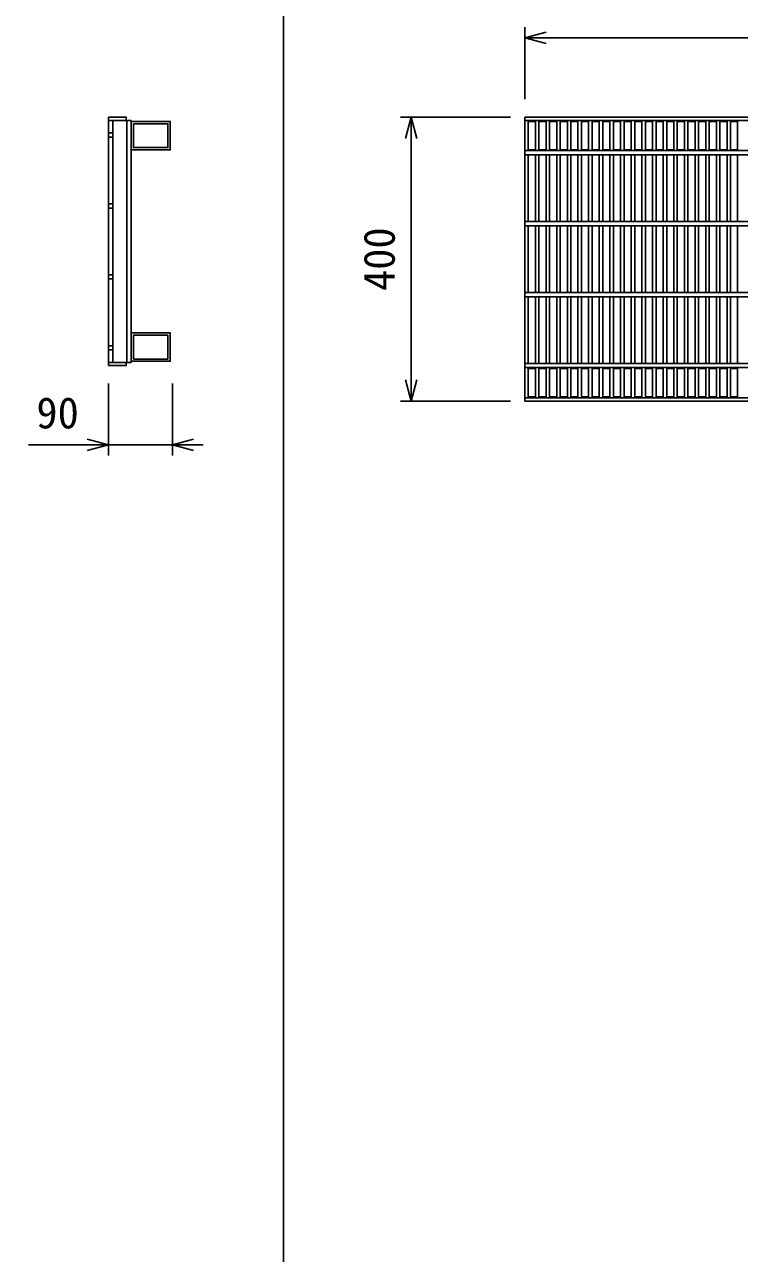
# Model space of a CAD drawing. Units: millimetres, scale not verified. Extents: x -33600 to 33600, y -11880 to 11880.
# Drawn here: x -27716 to -26708, y -8160 to -6428 of the extents above; entities that cross this region are included whole.
import ezdxf
from ezdxf.enums import TextEntityAlignment as Align

# ---------------------------------------------------------------- set-up
doc = ezdxf.new("R2010")
doc.units = ezdxf.units.MM
doc.header["$LTSCALE"] = 40
for name, color, linetype, lineweight in [('0-0_DIM', 7, 'Continuous', 25), ('0-2_HATCH', 6, 'Continuous', 25), ('0-6_TXT', 7, 'Continuous', 25)]:
    doc.layers.add(name, color=color, linetype=linetype, lineweight=lineweight)
doc.styles.add('ＭＳ ゴシック', font='')
doc.styles.get('ＭＳ ゴシック').set_extended_font_data('MS Gothic')

msp = doc.modelspace()

# ---------------------------------------------------------------- linework, layer by layer
at = {"layer": '0-0_DIM'}
for p, q in [((-27010.84, -6533.78), (-27010.84, -6432.19)), ((-26015.84, -6447.19), (-27010.84, -6447.19)), ((-27030.84, -6559), (-27185.84, -6559)), ((-27170.84, -6559), (-27170.84, -6959)), ((-27597.5, -6934.22), (-27597.5, -7035.81)), ((-27507.5, -6934.22), (-27507.5, -7035.81)), ((-27030.84, -6959), (-27185.84, -6959)), ((-27710.11, -7020.81), (-27597.5, -7020.81)), ((-27507.5, -7020.81), (-27597.5, -7020.81)), ((-27507.5, -7020.81), (-27464.03, -7020.81))]:
    msp.add_line(p, q, dxfattribs=at)
for points in [[(-26980.84, -6455.23), (-27010.84, -6447.19), (-26980.84, -6439.15)], [(-27178.88, -6589), (-27170.84, -6559), (-27162.8, -6589)], [(-27162.8, -6929), (-27170.84, -6959), (-27178.88, -6929)], [(-27627.5, -7028.85), (-27597.5, -7020.81), (-27627.5, -7012.77)], [(-27477.5, -7012.77), (-27507.5, -7020.81), (-27477.5, -7028.85)]]:
    msp.add_lwpolyline(points, dxfattribs=at)
at = {"layer": '0-2_HATCH'}
for p, q in [((-27597.5, -6559), (-27597.5, -6909)), ((-27597.5, -6563.5), (-27565.5, -6563.5)), ((-27591.5, -6904.5), (-27591.5, -6563.5)), ((-27571.5, -6904.5), (-27571.5, -6563.5)), ((-27565.5, -6904.5), (-27565.5, -6563.5)), ((-27010.84, -6559), (-27010.84, -6959)), ((-26015.84, -6559), (-27010.84, -6559)), ((-26015.84, -6563.5), (-27010.84, -6563.5)), ((-27005.84, -6563.5), (-27005.84, -6606)), ((-26995.84, -6563.5), (-26995.84, -6606)), ((-26990.84, -6563.5), (-26990.84, -6606)), ((-26980.84, -6563.5), (-26980.84, -6606)), ((-26975.84, -6563.5), (-26975.84, -6606)), ((-26965.84, -6563.5), (-26965.84, -6606)), ((-26960.84, -6563.5), (-26960.84, -6606)), ((-26950.84, -6563.5), (-26950.84, -6606)), ((-26945.84, -6563.5), (-26945.84, -6606)), ((-26935.84, -6563.5), (-26935.84, -6606)), ((-26930.84, -6563.5), (-26930.84, -6606)), ((-26920.84, -6563.5), (-26920.84, -6606)), ((-26915.84, -6563.5), (-26915.84, -6606)), ((-26905.84, -6563.5), (-26905.84, -6606)), ((-26900.84, -6563.5), (-26900.84, -6606)), ((-26890.84, -6563.5), (-26890.84, -6606)), ((-26885.84, -6563.5), (-26885.84, -6606)), ((-26875.84, -6563.5), (-26875.84, -6606)), ((-26870.84, -6563.5), (-26870.84, -6606)), ((-26860.84, -6563.5), (-26860.84, -6606)), ((-26855.84, -6563.5), (-26855.84, -6606)), ((-26845.84, -6563.5), (-26845.84, -6606)), ((-26840.84, -6563.5), (-26840.84, -6606)), ((-26830.84, -6563.5), (-26830.84, -6606)), ((-26825.84, -6563.5), (-26825.84, -6606)), ((-26815.84, -6563.5), (-26815.84, -6606)), ((-26810.84, -6563.5), (-26810.84, -6606)), ((-26800.84, -6563.5), (-26800.84, -6606)), ((-26795.84, -6563.5), (-26795.84, -6606)), ((-26785.84, -6563.5), (-26785.84, -6606)), ((-26780.84, -6563.5), (-26780.84, -6606)), ((-26770.84, -6563.5), (-26770.84, -6606)), ((-26765.84, -6563.5), (-26765.84, -6606)), ((-26755.84, -6563.5), (-26755.84, -6606)), ((-26750.84, -6563.5), (-26750.84, -6606)), ((-26740.84, -6563.5), (-26740.84, -6606)), ((-26735.84, -6563.5), (-26735.84, -6606)), ((-26725.84, -6563.5), (-26725.84, -6606)), ((-26720.84, -6563.5), (-26720.84, -6606)), ((-26710.84, -6563.5), (-26710.84, -6606)), ((-27597.5, -6581), (-27591.5, -6581)), ((-27565.5, -6565), (-27565.5, -6605)), ((-26995.84, -6565), (-27005.84, -6565)), ((-26980.84, -6565), (-26990.84, -6565)), ((-26965.84, -6565), (-26975.84, -6565)), ((-26950.84, -6565), (-26960.84, -6565)), ((-26935.84, -6565), (-26945.84, -6565)), ((-26920.84, -6565), (-26930.84, -6565)), ((-26905.84, -6565), (-26915.84, -6565)), ((-26890.84, -6565), (-26900.84, -6565)), ((-26875.84, -6565), (-26885.84, -6565)), ((-26860.84, -6565), (-26870.84, -6565)), ((-26845.84, -6565), (-26855.84, -6565)), ((-26830.84, -6565), (-26840.84, -6565)), ((-26815.84, -6565), (-26825.84, -6565)), ((-26800.84, -6565), (-26810.84, -6565)), ((-26785.84, -6565), (-26795.84, -6565)), ((-26770.84, -6565), (-26780.84, -6565)), ((-26755.84, -6565), (-26765.84, -6565)), ((-26740.84, -6565), (-26750.84, -6565)), ((-26725.84, -6565), (-26735.84, -6565)), ((-26710.84, -6565), (-26720.84, -6565)), ((-27591.5, -6587), (-27597.5, -6587)), ((-26015.84, -6606), (-27010.84, -6606)), ((-27010.84, -6612), (-26015.84, -6612)), ((-26995.84, -6605), (-27005.84, -6605)), ((-27005.84, -6706), (-27005.84, -6612)), ((-26995.84, -6706), (-26995.84, -6612)), ((-26980.84, -6605), (-26990.84, -6605)), ((-26990.84, -6706), (-26990.84, -6612)), ((-26980.84, -6706), (-26980.84, -6612)), ((-26965.84, -6605), (-26975.84, -6605)), ((-26975.84, -6706), (-26975.84, -6612)), ((-26965.84, -6706), (-26965.84, -6612)), ((-26950.84, -6605), (-26960.84, -6605)), ((-26960.84, -6706), (-26960.84, -6612)), ((-26950.84, -6706), (-26950.84, -6612)), ((-26935.84, -6605), (-26945.84, -6605)), ((-26945.84, -6706), (-26945.84, -6612)), ((-26935.84, -6706), (-26935.84, -6612)), ((-26920.84, -6605), (-26930.84, -6605)), ((-26930.84, -6706), (-26930.84, -6612)), ((-26920.84, -6706), (-26920.84, -6612)), ((-26905.84, -6605), (-26915.84, -6605)), ((-26915.84, -6706), (-26915.84, -6612)), ((-26905.84, -6706), (-26905.84, -6612)), ((-26890.84, -6605), (-26900.84, -6605)), ((-26900.84, -6706), (-26900.84, -6612)), ((-26890.84, -6706), (-26890.84, -6612)), ((-26875.84, -6605), (-26885.84, -6605)), ((-26885.84, -6706), (-26885.84, -6612)), ((-26875.84, -6706), (-26875.84, -6612)), ((-26860.84, -6605), (-26870.84, -6605)), ((-26870.84, -6706), (-26870.84, -6612)), ((-26860.84, -6706), (-26860.84, -6612)), ((-26845.84, -6605), (-26855.84, -6605)), ((-26855.84, -6706), (-26855.84, -6612)), ((-26845.84, -6706), (-26845.84, -6612)), ((-26830.84, -6605), (-26840.84, -6605)), ((-26840.84, -6706), (-26840.84, -6612)), ((-26830.84, -6706), (-26830.84, -6612)), ((-26815.84, -6605), (-26825.84, -6605)), ((-26825.84, -6706), (-26825.84, -6612)), ((-26815.84, -6706), (-26815.84, -6612)), ((-26800.84, -6605), (-26810.84, -6605)), ((-26810.84, -6706), (-26810.84, -6612)), ((-26800.84, -6706), (-26800.84, -6612)), ((-26785.84, -6605), (-26795.84, -6605)), ((-26795.84, -6706), (-26795.84, -6612)), ((-26785.84, -6706), (-26785.84, -6612)), ((-26770.84, -6605), (-26780.84, -6605)), ((-26780.84, -6706), (-26780.84, -6612)), ((-26770.84, -6706), (-26770.84, -6612)), ((-26755.84, -6605), (-26765.84, -6605)), ((-26765.84, -6706), (-26765.84, -6612)), ((-26755.84, -6706), (-26755.84, -6612)), ((-26740.84, -6605), (-26750.84, -6605)), ((-26750.84, -6706), (-26750.84, -6612)), ((-26740.84, -6706), (-26740.84, -6612)), ((-26725.84, -6605), (-26735.84, -6605)), ((-26735.84, -6706), (-26735.84, -6612)), ((-26725.84, -6706), (-26725.84, -6612)), ((-26710.84, -6605), (-26720.84, -6605)), ((-26720.84, -6706), (-26720.84, -6612)), ((-26710.84, -6706), (-26710.84, -6612)), ((-27597.5, -6681), (-27591.5, -6681)), ((-27591.5, -6687), (-27597.5, -6687)), ((-26015.84, -6706), (-27010.84, -6706)), ((-27010.84, -6712), (-26015.84, -6712)), ((-27005.84, -6806), (-27005.84, -6712)), ((-26995.84, -6806), (-26995.84, -6712)), ((-26990.84, -6806), (-26990.84, -6712)), ((-26980.84, -6806), (-26980.84, -6712)), ((-26975.84, -6806), (-26975.84, -6712)), ((-26965.84, -6806), (-26965.84, -6712)), ((-26960.84, -6806), (-26960.84, -6712)), ((-26950.84, -6806), (-26950.84, -6712)), ((-26945.84, -6806), (-26945.84, -6712)), ((-26935.84, -6806), (-26935.84, -6712)), ((-26930.84, -6806), (-26930.84, -6712)), ((-26920.84, -6806), (-26920.84, -6712)), ((-26915.84, -6806), (-26915.84, -6712)), ((-26905.84, -6806), (-26905.84, -6712)), ((-26900.84, -6806), (-26900.84, -6712)), ((-26890.84, -6806), (-26890.84, -6712)), ((-26885.84, -6806), (-26885.84, -6712)), ((-26875.84, -6806), (-26875.84, -6712)), ((-26870.84, -6806), (-26870.84, -6712)), ((-26860.84, -6806), (-26860.84, -6712)), ((-26855.84, -6806), (-26855.84, -6712)), ((-26845.84, -6806), (-26845.84, -6712)), ((-26840.84, -6806), (-26840.84, -6712)), ((-26830.84, -6806), (-26830.84, -6712)), ((-26825.84, -6806), (-26825.84, -6712)), ((-26815.84, -6806), (-26815.84, -6712)), ((-26810.84, -6806), (-26810.84, -6712)), ((-26800.84, -6806), (-26800.84, -6712)), ((-26795.84, -6806), (-26795.84, -6712)), ((-26785.84, -6806), (-26785.84, -6712)), ((-26780.84, -6806), (-26780.84, -6712)), ((-26770.84, -6806), (-26770.84, -6712)), ((-26765.84, -6806), (-26765.84, -6712)), ((-26755.84, -6806), (-26755.84, -6712)), ((-26750.84, -6806), (-26750.84, -6712)), ((-26740.84, -6806), (-26740.84, -6712)), ((-26735.84, -6806), (-26735.84, -6712)), ((-26725.84, -6806), (-26725.84, -6712)), ((-26720.84, -6806), (-26720.84, -6712)), ((-26710.84, -6806), (-26710.84, -6712)), ((-27597.5, -6781), (-27591.5, -6781)), ((-27591.5, -6787), (-27597.5, -6787)), ((-26015.84, -6806), (-27010.84, -6806)), ((-27010.84, -6812), (-26015.84, -6812)), ((-27005.84, -6906), (-27005.84, -6812)), ((-26995.84, -6906), (-26995.84, -6812)), ((-26990.84, -6906), (-26990.84, -6812)), ((-26980.84, -6906), (-26980.84, -6812)), ((-26975.84, -6906), (-26975.84, -6812)), ((-26965.84, -6906), (-26965.84, -6812)), ((-26960.84, -6906), (-26960.84, -6812)), ((-26950.84, -6906), (-26950.84, -6812)), ((-26945.84, -6906), (-26945.84, -6812)), ((-26935.84, -6906), (-26935.84, -6812)), ((-26930.84, -6906), (-26930.84, -6812)), ((-26920.84, -6906), (-26920.84, -6812)), ((-26915.84, -6906), (-26915.84, -6812)), ((-26905.84, -6906), (-26905.84, -6812)), ((-26900.84, -6906), (-26900.84, -6812)), ((-26890.84, -6906), (-26890.84, -6812)), ((-26885.84, -6906), (-26885.84, -6812)), ((-26875.84, -6906), (-26875.84, -6812)), ((-26870.84, -6906), (-26870.84, -6812)), ((-26860.84, -6906), (-26860.84, -6812)), ((-26855.84, -6906), (-26855.84, -6812)), ((-26845.84, -6906), (-26845.84, -6812)), ((-26840.84, -6906), (-26840.84, -6812)), ((-26830.84, -6906), (-26830.84, -6812)), ((-26825.84, -6906), (-26825.84, -6812)), ((-26815.84, -6906), (-26815.84, -6812)), ((-26810.84, -6906), (-26810.84, -6812)), ((-26800.84, -6906), (-26800.84, -6812)), ((-26795.84, -6906), (-26795.84, -6812)), ((-26785.84, -6906), (-26785.84, -6812)), ((-26780.84, -6906), (-26780.84, -6812)), ((-26770.84, -6906), (-26770.84, -6812)), ((-26765.84, -6906), (-26765.84, -6812)), ((-26755.84, -6906), (-26755.84, -6812)), ((-26750.84, -6906), (-26750.84, -6812)), ((-26740.84, -6906), (-26740.84, -6812)), ((-26735.84, -6906), (-26735.84, -6812)), ((-26725.84, -6906), (-26725.84, -6812)), ((-26720.84, -6906), (-26720.84, -6812)), ((-26710.84, -6906), (-26710.84, -6812)), ((-27565.5, -6903), (-27565.5, -6863)), ((-27597.5, -6881), (-27591.5, -6881)), ((-27591.5, -6887), (-27597.5, -6887)), ((-27597.5, -6904.5), (-27565.5, -6904.5)), ((-26015.84, -6906), (-27010.84, -6906)), ((-27010.84, -6912), (-26015.84, -6912)), ((-27005.84, -6954.5), (-27005.84, -6912)), ((-26995.84, -6913), (-27005.84, -6913)), ((-26995.84, -6954.5), (-26995.84, -6912)), ((-26990.84, -6954.5), (-26990.84, -6912)), ((-26980.84, -6913), (-26990.84, -6913)), ((-26980.84, -6954.5), (-26980.84, -6912)), ((-26975.84, -6954.5), (-26975.84, -6912)), ((-26965.84, -6913), (-26975.84, -6913)), ((-26965.84, -6954.5), (-26965.84, -6912)), ((-26960.84, -6954.5), (-26960.84, -6912)), ((-26950.84, -6913), (-26960.84, -6913)), ((-26950.84, -6954.5), (-26950.84, -6912)), ((-26945.84, -6954.5), (-26945.84, -6912)), ((-26935.84, -6913), (-26945.84, -6913)), ((-26935.84, -6954.5), (-26935.84, -6912)), ((-26930.84, -6954.5), (-26930.84, -6912)), ((-26920.84, -6913), (-26930.84, -6913)), ((-26920.84, -6954.5), (-26920.84, -6912)), ((-26915.84, -6954.5), (-26915.84, -6912)), ((-26905.84, -6913), (-26915.84, -6913)), ((-26905.84, -6954.5), (-26905.84, -6912)), ((-26900.84, -6954.5), (-26900.84, -6912)), ((-26890.84, -6913), (-26900.84, -6913)), ((-26890.84, -6954.5), (-26890.84, -6912)), ((-26885.84, -6954.5), (-26885.84, -6912)), ((-26875.84, -6913), (-26885.84, -6913)), ((-26875.84, -6954.5), (-26875.84, -6912)), ((-26870.84, -6954.5), (-26870.84, -6912)), ((-26860.84, -6913), (-26870.84, -6913)), ((-26860.84, -6954.5), (-26860.84, -6912)), ((-26855.84, -6954.5), (-26855.84, -6912)), ((-26845.84, -6913), (-26855.84, -6913)), ((-26845.84, -6954.5), (-26845.84, -6912)), ((-26840.84, -6954.5), (-26840.84, -6912)), ((-26830.84, -6913), (-26840.84, -6913)), ((-26830.84, -6954.5), (-26830.84, -6912)), ((-26825.84, -6954.5), (-26825.84, -6912)), ((-26815.84, -6913), (-26825.84, -6913)), ((-26815.84, -6954.5), (-26815.84, -6912)), ((-26810.84, -6954.5), (-26810.84, -6912)), ((-26800.84, -6913), (-26810.84, -6913)), ((-26800.84, -6954.5), (-26800.84, -6912)), ((-26795.84, -6954.5), (-26795.84, -6912)), ((-26785.84, -6913), (-26795.84, -6913)), ((-26785.84, -6954.5), (-26785.84, -6912)), ((-26780.84, -6954.5), (-26780.84, -6912)), ((-26770.84, -6913), (-26780.84, -6913)), ((-26770.84, -6954.5), (-26770.84, -6912)), ((-26765.84, -6954.5), (-26765.84, -6912)), ((-26755.84, -6913), (-26765.84, -6913)), ((-26755.84, -6954.5), (-26755.84, -6912)), ((-26750.84, -6954.5), (-26750.84, -6912)), ((-26740.84, -6913), (-26750.84, -6913)), ((-26740.84, -6954.5), (-26740.84, -6912)), ((-26735.84, -6954.5), (-26735.84, -6912)), ((-26725.84, -6913), (-26735.84, -6913)), ((-26725.84, -6954.5), (-26725.84, -6912)), ((-26720.84, -6954.5), (-26720.84, -6912)), ((-26710.84, -6913), (-26720.84, -6913)), ((-26710.84, -6954.5), (-26710.84, -6912)), ((-26015.84, -6954.5), (-27010.84, -6954.5)), ((-26015.84, -6959), (-27010.84, -6959)), ((-26995.84, -6953), (-27005.84, -6953)), ((-26980.84, -6953), (-26990.84, -6953)), ((-26965.84, -6953), (-26975.84, -6953)), ((-26950.84, -6953), (-26960.84, -6953)), ((-26935.84, -6953), (-26945.84, -6953)), ((-26920.84, -6953), (-26930.84, -6953)), ((-26905.84, -6953), (-26915.84, -6953)), ((-26890.84, -6953), (-26900.84, -6953)), ((-26875.84, -6953), (-26885.84, -6953)), ((-26860.84, -6953), (-26870.84, -6953)), ((-26845.84, -6953), (-26855.84, -6953)), ((-26830.84, -6953), (-26840.84, -6953)), ((-26815.84, -6953), (-26825.84, -6953)), ((-26800.84, -6953), (-26810.84, -6953)), ((-26785.84, -6953), (-26795.84, -6953)), ((-26770.84, -6953), (-26780.84, -6953)), ((-26755.84, -6953), (-26765.84, -6953)), ((-26740.84, -6953), (-26750.84, -6953)), ((-26725.84, -6953), (-26735.84, -6953)), ((-26710.84, -6953), (-26720.84, -6953))]:
    msp.add_line(p, q, dxfattribs=at)
for points in [[(-27597.5, -6559), (-27572.5, -6559), (-27572.5, -6563.5)], [(-27565.5, -6565), (-27510.5, -6565), (-27510.5, -6605), (-27565.5, -6605)], [(-27565.5, -6903), (-27510.5, -6903), (-27510.5, -6863), (-27565.5, -6863)], [(-27597.5, -6909), (-27572.5, -6909), (-27572.5, -6904.5)]]:
    msp.add_lwpolyline(points, dxfattribs=at)
for points in [[(-27562.3, -6568.2), (-27513.7, -6568.2), (-27513.7, -6601.8), (-27562.3, -6601.8)], [(-27562.3, -6899.8), (-27513.7, -6899.8), (-27513.7, -6866.2), (-27562.3, -6866.2)]]:
    msp.add_lwpolyline(points, close=True, dxfattribs=at)
at = {"layer": '0-6_TXT'}
for points in [[(-29151.01, -8234.13), (-27351.01, -8234.13), (-27351.01, -4634.13), (-29151.01, -4634.13)], [(-27351.01, -8234.13), (-25551.01, -8234.13), (-25551.01, -4634.13), (-27351.01, -4634.13)]]:
    msp.add_lwpolyline(points, close=True, dxfattribs=at)

# ---------------------------------------------------------------- texts
at = {"layer": '0-0_DIM', "style": 'ＭＳ ゴシック'}
msp.add_text('400', height=43.99, rotation=90, dxfattribs=at).set_placement((-27180.84, -6804), align=Align.BOTTOM_LEFT)
msp.add_text('90', height=43.99, dxfattribs=at).set_placement((-27699.13, -7010.81), align=Align.BOTTOM_LEFT)

doc.saveas('drawing.dxf')
